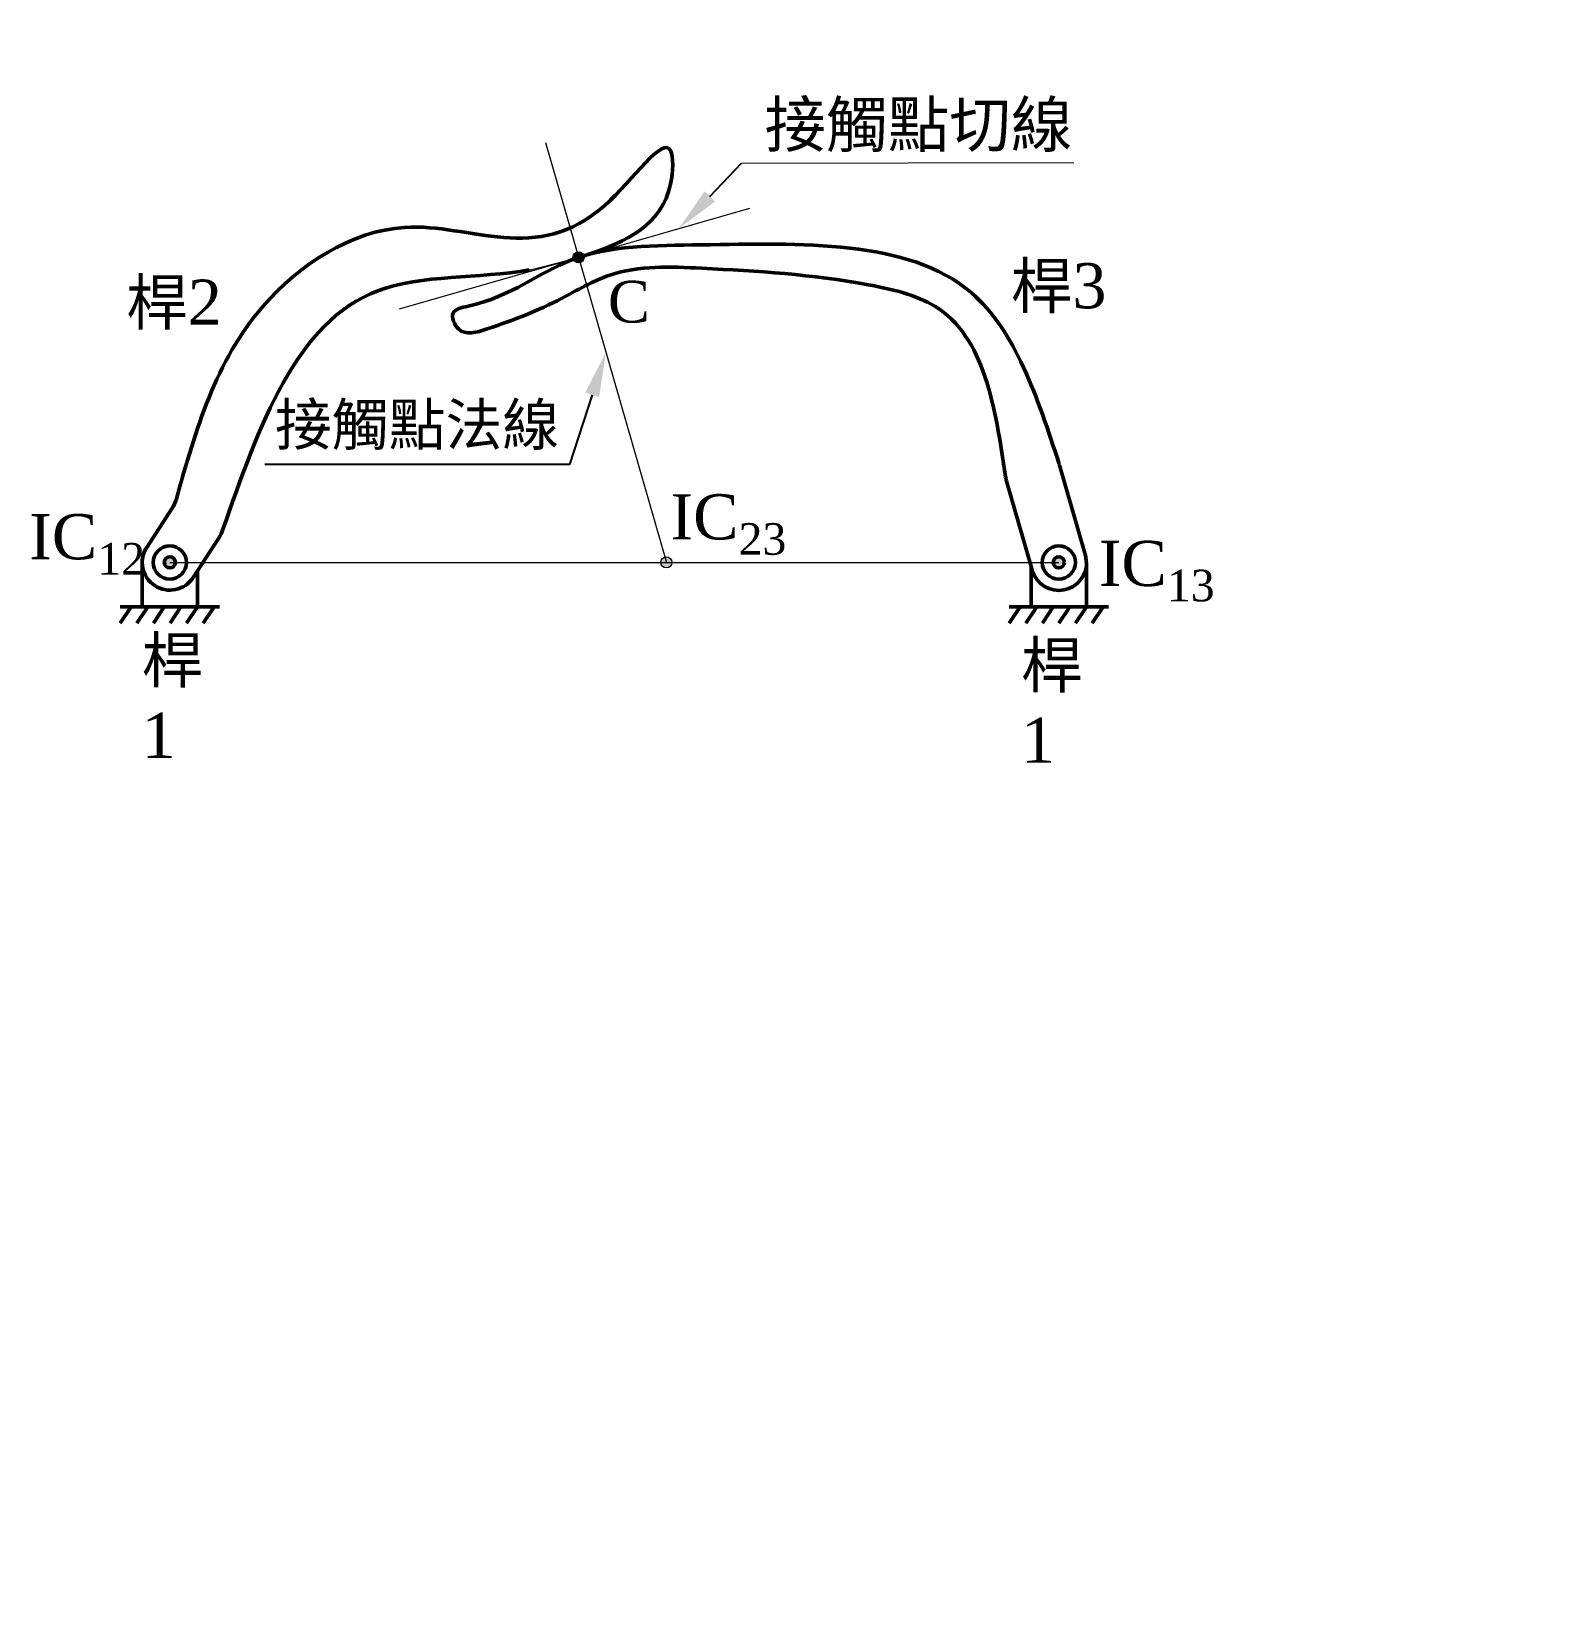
# Model space of a CAD drawing. Header units: millimetres. Extents: x -627 to 1823, y -1195 to 1759.
# Drawn here: x -612.3 to -394.3, y -476.2 to -248.9 of the extents above; entities that cross this region are included whole.
import ezdxf
from ezdxf import colors
from ezdxf.entities.mleader import LeaderData, LeaderLine
from ezdxf.math import Vec2, Vec3

# ---------------------------------------------------------------- set-up
doc = ezdxf.new("R2010")
doc.units = ezdxf.units.MM
doc.layers.add('DIM', color=7, linetype='Continuous', lineweight=20)
doc.layers.add('PROFILE', color=7, linetype='Continuous', lineweight=50)
doc.styles.get("Standard").update_dxf_attribs({"font": 'arial.ttf'})
doc.styles.add('可註解', font='arial.ttf')
doc.dimstyles.new('凸輪專題用', dxfattribs={"dimtxt": 2.5, "dimasz": 8, "dimexe": 1.25, "dimexo": 0.625, "dimtad": 1, "dimtxsty": 'Standard', "dimcen": 0, "dimadec": 0, "dimazin": 0, "dimtfac": 1, "dimtmove": 0, "dimatfit": 3, "dimfxl": 1, "dimarcsym": 0})

# ---------------------------------------------------------------- blocks, each defined once
blk = doc.blocks.new('_DotSmall')
at = {"color": 0, "linetype": 'ByBlock', "const_width": 0.5}
blk.add_lwpolyline([(-0.0625, 0, 1), (0.0625, 0, 1)], format="xyb", close=True, dxfattribs=at)
blk = doc.blocks.new('*D185')
at = {"layer": 'Defpoints', "color": 0, "transparency": 16777216}
for p in [(-261.43, -426.6), (-303.06, -461.4), (-229.35, -464.66), (-206.06, -471.86), (-206.06, -471.86)]:
    blk.add_point(p, dxfattribs=at)
at = {"layer": 'PROFILE', "color": 0, "lineweight": -2, "transparency": 16777216}
blk.add_arc((-206.06, -471.86), 24.39, 155.8177, 173.8456, dxfattribs=at)
at = {"layer": 'PROFILE', "color": 0, "transparency": 16777216}
blk.add_solid([(-229.21, -461.31), (-227.39, -462.44), (-224.94, -456.43)], dxfattribs=at)
at = {"layer": 'PROFILE', "color": 0, "lineweight": -2, "transparency": 16777216, "xscale": 6.4, "yscale": 6.4, "zscale": 6.4, "rotation": 263.8456486269702}
blk.add_blockref('_DotSmall', (-230.3, -469.25), dxfattribs=at)
blk = doc.blocks.new('*D190')
at = {"layer": 'Defpoints', "color": 0, "transparency": 16777216}
for p in [(-303.06, -461.4), (-303.06, -461.4), (-276.36, -463.32), (-267.5, -461.4), (-254.56, -466.63)]:
    blk.add_point(p, dxfattribs=at)
at = {"layer": 'DIM', "color": 0, "lineweight": -2, "transparency": 16777216}
for start, end in [(360, 13.7284), (353.8456, 360), (326.3887, 340.1171)]:
    blk.add_arc((-303.06, -461.4), 26.77, start, end, dxfattribs=at)
at = {"layer": 'DIM', "color": 0, "transparency": 16777216}
blk.add_solid([(-278.92, -470.27), (-276.85, -470.75), (-276.44, -464.27)], dxfattribs=at)
at = {"layer": 'DIM', "color": 0, "lineweight": -2, "transparency": 16777216, "xscale": 6.4, "yscale": 6.4, "zscale": 6.4, "rotation": 269.9999999999999}
blk.add_blockref('_DotSmall', (-276.29, -461.4), dxfattribs=at)

msp = doc.modelspace()

# ---------------------------------------------------------------- hatches: boundary and pattern name
at = {"layer": 'DIM'}
h = msp.add_hatch(color=256, dxfattribs=at)
h.dxf.hatch_style = 1
edge = h.paths.add_edge_path()
edge.add_line((-533.743, -280.679), (-533.522, -281.447))
edge.add_spline(control_points=[(-533.522, -281.447), (-533.27, -281.363), (-533.015, -281.284), (-532.759, -281.208)], knot_values=[52.5429333, 52.5429333, 52.5429333, 52.5429333, 53.077718, 53.077718, 53.077718, 53.077718], degree=3, periodic=0)
edge.add_arc((-533.522, -281.447), 0.8, 17.44301, 106.06661)
edge = h.paths.add_edge_path()
edge.add_spline(control_points=[(-533.522, -281.447), (-533.776, -281.532), (-534.027, -281.62), (-534.276, -281.713)], knot_values=[53.077718, 53.077718, 53.077718, 53.077718, 53.6153281, 53.6153281, 53.6153281, 53.6153281], degree=3, periodic=0)
edge.add_arc((-533.522, -281.447), 0.8, 199.41086, 286.06661)
edge.add_line((-533.301, -282.216), (-533.522, -281.447))
h.paths.add_polyline_path([(-533.743, -280.679, 0.3342722), (-534.322, -281.447, 0.0628881), (-534.297, -281.646), (-533.522, -281.447)])
h.paths.add_polyline_path([(-532.722, -281.447, 0.0702189), (-532.753, -281.226), (-533.522, -281.447), (-533.301, -282.216, 0.3342722)])
edge = h.paths.add_edge_path()
edge.add_spline(control_points=[(-534.276, -281.713), (-534.027, -281.62), (-533.776, -281.532), (-533.522, -281.447)], knot_values=[53.077718, 53.077718, 53.077718, 53.077718, 53.6153281, 53.6153281, 53.6153281, 53.6153281], degree=3, periodic=0)
edge.add_line((-533.522, -281.447), (-534.291, -281.669))
edge.add_arc((-533.522, -281.447), 0.8, 196.06661, 199.28595)
edge.add_line((-534.277, -281.712), (-534.015, -281.618))
h.paths.add_polyline_path([(-533.522, -281.447), (-534.297, -281.646, 0.0072985), (-534.291, -281.669)])
h = msp.add_hatch(color=256, dxfattribs=at)
h.dxf.hatch_style = 1
h.paths.add_polyline_path([(-591.565, -325.36, 1), (-593.165, -325.36, 1)])
h.paths.add_polyline_path([(-520.075, -325.36), (-521.675, -325.36, 1)])
h.paths.add_polyline_path([(-521.116, -324.598), (-520.875, -325.36), (-520.075, -325.36, 0.5069856)])
h.paths.add_polyline_path([(-521.116, -324.598, 0.3271527), (-521.675, -325.36), (-520.875, -325.36)])
h.paths.add_polyline_path([(-463.565, -325.36, 1), (-465.165, -325.36, 1)])

# ---------------------------------------------------------------- linework, layer by layer
for p, q in [((-538.287, -264.901), (-520.875, -325.36)), ((-510.037, -267.889), (-462.223, -267.787)), ((-559.294, -288.87), (-508.864, -274.346)), ((-540.242, -283.172), (-533.522, -281.447)), ((-592.365, -325.36), (-464.365, -325.36))]:
    msp.add_line(p, q, dxfattribs=at)
for centre in [(-533.522, -281.447), (-520.875, -325.36)]:
    msp.add_circle(centre, 0.8, dxfattribs=at)
msp.add_arc((-541.435, -278.523), 4.8, 279.94873, 284.39395, dxfattribs=at)
at = {"layer": 'PROFILE'}
for p, q in [((-460.612, -324.019), (-464.275, -311.336)), ((-468.344, -325.924), (-471.89, -313.647)), ((-595.699, -323.189), (-592.031, -317.556)), ((-589.03, -327.532), (-585.278, -321.771)), ((-460.461, -324.755), (-460.422, -325.064)), ((-596.344, -325.36), (-596.344, -331.728)), ((-588.385, -331.728), (-588.385, -326.542)), ((-468.344, -325.924), (-468.344, -331.728)), ((-460.385, -331.728), (-460.385, -325.659)), ((-599.528, -331.728), (-585.201, -331.728)), ((-597.941, -331.728), (-599.507, -334.085)), ((-595.553, -331.728), (-597.119, -334.085)), ((-593.165, -331.728), (-594.731, -334.085)), ((-590.778, -331.728), (-592.344, -334.085)), ((-588.39, -331.728), (-589.956, -334.085)), ((-586.002, -331.728), (-587.568, -334.085)), ((-471.528, -331.728), (-457.201, -331.728)), ((-469.941, -331.728), (-471.507, -334.085)), ((-467.553, -331.728), (-469.119, -334.085)), ((-465.165, -331.728), (-466.731, -334.085)), ((-462.778, -331.728), (-464.344, -334.085)), ((-460.39, -331.728), (-461.956, -334.085)), ((-458.002, -331.728), (-459.568, -334.085))]:
    msp.add_line(p, q, dxfattribs=at)
for centre, radius in [((-592.365, -325.36), 2.388), ((-592.365, -325.36), 0.8), ((-464.365, -325.36), 2.388), ((-464.365, -325.36), 0.8)]:
    msp.add_circle(centre, radius, dxfattribs=at)
for centre, radius, start, end in [((-468.886, -312.667), 4.8, 16.1082, 18.09634), ((-467.278, -312.315), 4.8, 188.47619, 196.1082), ((-596.053, -314.937), 4.8, 326.9249, 344.4178), ((-589.3, -319.152), 4.8, 326.9249, 340.83702), ((-592.365, -325.36), 3.98, 146.9249, 326.9249), ((-592.365, -325.36), 3.98, 146.9249, 181.86182), ((-465.224, -325.351), 4.8, 7.12319, 16.1082), ((-464.365, -325.36), 4.019, 188.0541, 351.9459), ((-465.185, -325.659), 4.8, 0, 7.12319)]:
    msp.add_arc(centre, radius, start, end, dxfattribs=at)
for points, knots in [([(-591.43, -316.226), (-588.657, -306.284), (-583.586, -288.764), (-556.828, -271.596), (-535.468, -285.242), (-519.735, -261.399), (-520.011, -276.127), (-526.62, -279.194), (-532.2, -281.049)], [0.452439, 0.452439, 0.452439, 0.452439, 19.4317381, 34.0604545, 52.1686573, 59.8848714, 62.8992631, 72.7707453, 72.7707453, 72.7707453, 72.7707453]), ([(-464.324, -311.176), (-467.465, -301.564), (-475.102, -278.287), (-509.035, -279.775), (-534.741, -279.697), (-543.703, -287.543), (-552.285, -289.02), (-550.699, -293.029), (-543.695, -290.833), (-537.184, -288.255), (-527.517, -282.458), (-511.917, -283.169), (-496.73, -284.069), (-475.697, -288.996), (-473.536, -302.888), (-472.026, -313.022)], [0.0475652, 0.0475652, 0.0475652, 0.0475652, 17.3717919, 42.0499387, 53.8041698, 63.9984734, 65.4805661, 66.9857378, 69.5632524, 76.7994945, 81.623049, 89.9387574, 104.9862363, 111.2852785, 127.9147801, 127.9147801, 127.9147801, 127.9147801]), ([(-584.766, -320.728), (-579.523, -305.639), (-571.357, -282.681), (-547.929, -284.535), (-540.606, -283.251)], [0.3142932, 0.3142932, 0.3142932, 0.3142932, 26.0398911, 39.7899097, 39.7899097, 39.7899097, 39.7899097])]:
    msp.add_open_spline(points, degree=3, knots=knots, dxfattribs=at)

# ---------------------------------------------------------------- texts
at = {"layer": 'DIM', "attachment_point": 1}
for s, width, insert, char_height in [('{\\fDFKai-SB|b0|i0|c136|p65;接觸點切線}', 49.67082, (-506.735, -259.055), 6.5), ('{\\fDFKai-SB|b0|i0|c136|p65;桿\\fTimes New Roman|b0|i0|c0|p18;3}', 20.40395, (-471.271, -282.271), 6.5), ('{\\fDFKai-SB|b0|i0|c136|p65;桿\\fTimes New Roman|b0|i0|c0|p18;2}', 22.14762, (-598.645, -284.64), 6.5), ('{\\fTimes New Roman|b0|i0|c0|p18;C}', 1.50089, (-529.288, -284.815), 6), ('{\\fDFKai-SB|b0|i0|c136|p65;桿\\fTimes New Roman|b0|i0|c0|p18;1}', 12.11844, (-596.427, -336.163), 6.5), ('{\\fDFKai-SB|b0|i0|c136|p65;桿\\fTimes New Roman|b0|i0|c0|p18;1}', 12.11844, (-469.805, -336.861), 6.5)]:
    msp.add_mtext_dynamic_manual_height_columns(s, width=width, gutter_width=20, heights=[0], dxfattribs=dict(at, insert=insert, char_height=char_height))
at = {"layer": 'DIM', "insert": (-577.232, -302.497), "char_height": 6, "attachment_point": 1}
msp.add_mtext('{\\fDFKai-SB|b0|i0|c136|p65;接觸點法線}', dxfattribs=at)
at = {"layer": 'DIM', "char_height": 6.5, "attachment_point": 1, "style": '可註解'}
for s, insert in [('\\A1;{\\fTimes New Roman|b0|i0|c0|p18;IC\\H0.7x;\\S^ 23;}', (-520.29, -315.544)), ('\\A1;{\\fTimes New Roman|b0|i0|c0|p18;IC\\H0.7x;\\S^ 12;}', (-612.633, -318.399)), ('\\A1;{\\fTimes New Roman|b0|i0|c0|p18;IC\\H0.7x;\\S^ 13;}', (-458.622, -322.249))]:
    msp.add_mtext(s, dxfattribs=dict(at, insert=insert))

# ---------------------------------------------------------------- dimensions: what is measured, and where the dimension line sits
at = {"layer": 'DIM'}
dim = msp.add_angular_dim_2l(base=(-276.357, -463.32), line1=((-303.064, -461.404), (-267.497, -461.404)), line2=((-303.064, -461.404), (-254.559, -466.634)), text=' ', dimstyle='凸輪專題用', override={"dimasz": 6.4, "dimblk2": 'DotSmall', "dimsah": 1}, dxfattribs=at)
dim.commit()
dim.dimension.update_dxf_attribs({"geometry": '*D190', "text_midpoint": (-477.487, 251.087)})
at = {"layer": 'PROFILE'}
dim = msp.add_angular_dim_2l(base=(-229.352, -464.657), line1=((-206.055, -471.864), (-261.432, -426.599)), line2=((-303.064, -461.404), (-206.055, -471.864)), text=' ', dimstyle='凸輪專題用', override={"dimasz": 6.4, "dimblk2": 'DotSmall', "dimsah": 1}, dxfattribs=at)
dim.commit()
dim.dimension.update_dxf_attribs({"geometry": '*D185', "text_midpoint": (-517.177, 32.195)})

# ---------------------------------------------------------------- leaders
at = {"layer": 'DIM'}
ml = msp.add_multileader_mtext('Standard', dxfattribs=at)
ml.set_content('', color=256)
ml.set_leader_properties()
ml.build(insert=Vec2(0, 0))
ml.multileader.update_dxf_attribs({"has_dogleg": 0, "arrow_head_size": 6.4})
ctx = ml.context
ctx.base_point, ctx.char_height, ctx.arrow_head_size, ctx.landing_gap_size, ctx.plane_origin = Vec3(-510.037, -267.889), 6.4, 6.4, 3.2, Vec3(-519.05, -277.279)
notes = []
notes.append((ctx, [(0, (1, 1, 0), (-522.837, -267.889), (1, 0), 12.8, [(0, [(-519.05, -277.279)], 0, [])])]))
ctx.mtext.insert, ctx.mtext.flow_direction = Vec3(-506.837, -264.689), 5
ml = msp.add_multileader_mtext('Standard', dxfattribs=at)
ml.set_content('', color=256)
ml.set_leader_properties()
ml.build(insert=Vec2(0, 0))
ml.multileader.update_dxf_attribs({"arrow_head_size": 6.4})
ctx = ml.context
ctx.base_point, ctx.char_height, ctx.arrow_head_size, ctx.landing_gap_size, ctx.plane_origin = Vec3(-585.084, -311.278), 6.4, 6.4, 3.2, Vec3(-529.581, -295.131)
ctx.text_align_type = 2
notes.append((ctx, [(0, (1, 1, 0), (-534.819, -311.278), (-1, 0), 43.865, [(0, [(-529.581, -295.131)], 0, [])])]))
ctx.mtext.insert, ctx.mtext.alignment, ctx.mtext.flow_direction = Vec3(-581.884, -308.078), 3, 5
for ctx, leaders in notes:
    for number, flags, end, landing, length, lines in leaders:
        leader = LeaderData()
        leader.index, (leader.has_last_leader_line, leader.has_dogleg_vector, leader.attachment_direction) = number, flags
        leader.last_leader_point, leader.dogleg_vector, leader.dogleg_length = Vec3(end), Vec3(landing), length
        for number, points, colour, breaks in lines:
            line = LeaderLine()
            line.index, line.vertices, line.color, line.breaks = number, Vec3.list(points), colors.encode_raw_color(colour), breaks
            leader.lines.append(line)
        ctx.leaders.append(leader)

doc.saveas('drawing.dxf')
